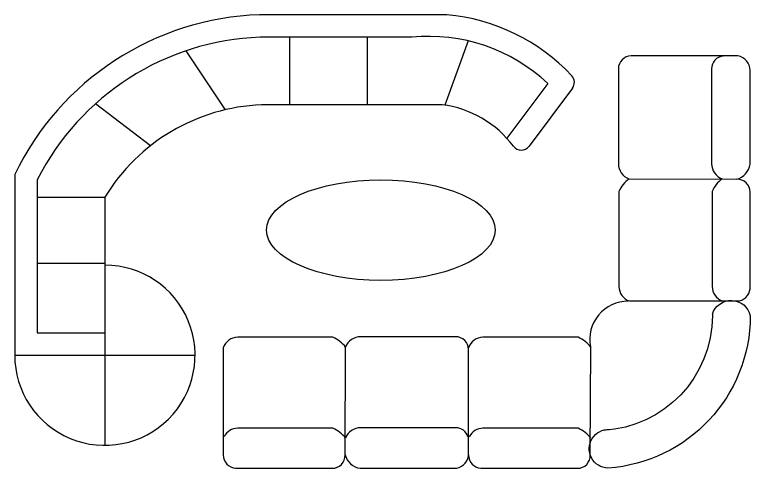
# Model space of a CAD drawing. Header units: inches. Extents: x -0.4 to 42.1, y 14 to 38.8.
# Drawn here: x 34.61 to 39.503, y 20.799 to 23.82 of the extents above; entities that cross this region are included whole.
import ezdxf

# ---------------------------------------------------------------- set-up
doc = ezdxf.new("R2010")
doc.units = ezdxf.units.IN
doc.header["$MEASUREMENT"] = 0
doc.layers.add('02', color=2, linetype='Continuous')
doc.layers.add('8', color=8, linetype='Continuous')

msp = doc.modelspace()

# ---------------------------------------------------------------- hatches: boundary and pattern name
at = {"layer": '8'}
h = msp.add_hatch(dxfattribs=at)
h.set_pattern_fill('AR-RROOF', color=256, scale=0.3, angle=45, style=0)
h.set_pattern_definition([(225, (47.49066, 56.43554), (-0.6788225, -0.2545584), [4.5, -0.6, 1.5, -0.3]), (225, (47.10245, 56.25947), (-0.0700036, 0.4942676), [0.9, -0.099, 1.8, -0.225]), (225, (47.20428, 56.50978), (-1.245215, -0.9609581), [2.4, -0.42, 1.2, -0.3])])
edge = h.paths.add_edge_path()
edge.add_ellipse((37.046, 22.3856), major_axis=(-0.7604, 0), ratio=0.440598, start_angle=-180, end_angle=180, ccw=False)

# ---------------------------------------------------------------- linework, layer by layer
at = {"layer": '02'}
for p, q in [((37.4847, 23.8199), (36.239, 23.8199)), ((37.2509, 23.6699), (36.2417, 23.6699)), ((36.4375, 23.6699), (36.4375, 23.2199)), ((36.9555, 23.6699), (36.9555, 23.2199)), ((37.6259, 23.6455), (37.4722, 23.2172)), ((36.011, 23.1869), (35.7494, 23.5795)), ((38.1558, 23.3615), (37.8837, 22.997)), ((38.3202, 23.3309), (38.0312, 22.9438)), ((35.5121, 22.9464), (35.1471, 23.2271)), ((37.4527, 23.2199), (36.2505, 23.2199)), ((34.6095, 22.7559), (34.6095, 21.5519)), ((34.7595, 22.7209), (34.7595, 21.7019)), ((38.696, 22.7273), (39.4134, 22.7236)), ((34.7595, 22.6049), (35.2095, 22.6049)), ((35.2095, 22.6049), (35.2095, 20.9519)), ((34.7595, 22.1649), (35.2095, 22.1649)), ((34.7595, 21.7019), (35.2095, 21.7019)), ((36.8074, 20.8876), (36.8111, 21.605)), ((34.6095, 21.5519), (35.8095, 21.5519))]:
    msp.add_line(p, q, dxfattribs=at)
for points in [[(38.6258, 23.4598), (38.6258, 22.8272, 0.316456), (38.696, 22.7273, 0.132391), (38.6295, 22.6422), (38.6295, 22.0096, 0.326313), (38.6997, 21.9134), (39.4134, 21.9134, 0.389129), (39.5021, 21.9948), (39.5021, 22.6385, 0.426582), (39.4134, 22.7236, 0.287811), (39.5021, 22.8235), (39.5021, 23.4487, 0.366167), (39.4208, 23.5449), (38.7108, 23.5449, 0.414362), (38.6258, 23.4598)], [(39.3224, 23.5445, 0.385191), (39.2458, 23.4598)], [(39.2458, 23.4598), (39.2458, 22.8272, 0.316456), (39.3161, 22.7273, 0.132391), (39.2495, 22.6422), (39.2495, 22.0096, 0.326313), (39.3198, 21.9134)], [(38.6904, 21.9115, 0.469502), (38.4396, 21.6094, -1.204519)], [(39.2508, 21.8244, -0.77294), (39.5033, 21.8149, -1)], [(39.2508, 21.8244), (39.2508, 21.8158, -0.399385), (38.524, 21.051)], [(39.5033, 21.8149, -0.393715), (38.5559, 20.8)], [(37.6287, 21.5902, 0.414362), (37.5436, 21.6752), (36.911, 21.6752, 0.316456), (36.8111, 21.605, 0.132391), (36.726, 21.6715), (36.0934, 21.6715, 0.326313), (35.9972, 21.6013), (35.9972, 20.8876, 0.389129), (36.0786, 20.7989), (36.7223, 20.7989, 0.426582), (36.8074, 20.8876, 0.287811), (36.9073, 20.7989), (37.5325, 20.7989, 0.366167), (37.6287, 20.8802), (37.6286, 21.6013)], [(38.4425, 21.605, 0.132391), (38.3574, 21.6715), (37.7248, 21.6715, 0.326313), (37.6286, 21.6013)], [(37.5436, 21.0694), (36.911, 21.0694, 0.316456), (36.8111, 20.9992, 0.132391), (36.726, 21.0657), (36.0934, 21.0657, 0.287096), (36.0026, 21.0089)], [(37.6251, 21.0089, 0.331063), (37.5436, 21.0694)], [(38.4425, 20.9992, 0.132391), (38.3574, 21.0657), (37.7248, 21.0657, 0.287096), (37.634, 21.0089)], [(38.5564, 20.8, -1), (38.5653, 21.0579, 1)], [(37.6286, 20.8876, 0.389129), (37.71, 20.7989), (38.3537, 20.7989, 0.426582), (38.4388, 20.8876, 0.287811)]]:
    msp.add_lwpolyline(points, format="xyb", dxfattribs=at)
msp.add_lwpolyline([(38.4388, 20.8876), (38.4425, 21.605)], dxfattribs=at)
for centre, radius, start, end in [((36.3052, 21.9389), 1.8822, 92.0164, 154.2739), ((37.3642, 22.521), 1.3046, 43.181, 84.7014), ((36.3052, 21.9389), 1.7322, 92.1019, 153.1632), ((37.3642, 22.521), 1.1546, 46.7178, 95.6326), ((38.2684, 23.3695), 0.0645, 323.2585, 43.181), ((36.3052, 21.9389), 1.2822, 92.4431, 148.7043), ((37.3642, 22.521), 0.7046, 36.8716, 82.7878), ((37.9795, 22.9824), 0.0645, 216.8716, 323.2585), ((35.2095, 21.5519), 0.6, 179.7938, 90)]:
    msp.add_arc(centre, radius, start, end, dxfattribs=at)
at = {"layer": '02', "extrusion": (0, 0, -1)}
msp.add_ellipse((37.046, 22.3856), major_axis=(-0.7604, 0), ratio=0.440598, start_param=3.141593, end_param=9.424778, dxfattribs=at)

doc.saveas('drawing.dxf')
